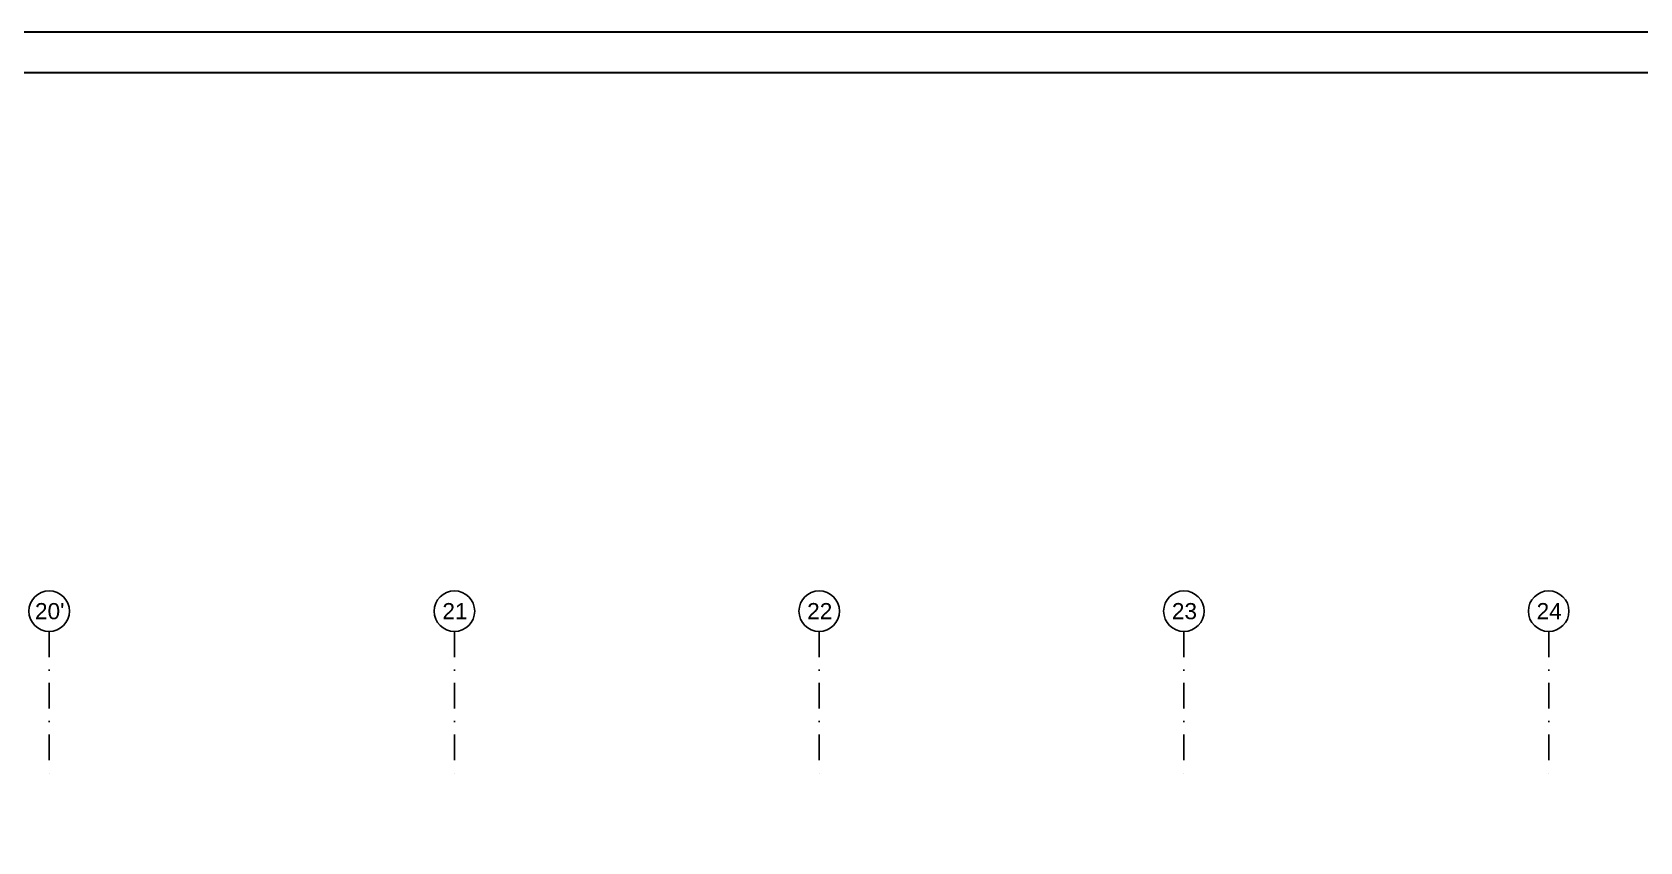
# Model space of a CAD drawing. Header units: centimetres. Extents: x 372964 to 529194, y 28783 to 59011.
# Drawn here: x 391558 to 395525, y 37013 to 39011 of the extents above; entities that cross this region are included whole.
import ezdxf
from ezdxf.enums import TextEntityAlignment as Align

# ---------------------------------------------------------------- set-up
doc = ezdxf.new("R2010")
doc.units = ezdxf.units.CM
doc.linetypes.add('DASHDOT', pattern=[25.4, 12.7, -6.35, 0, -6.35])
doc.layers.get('0').update_dxf_attribs({"lineweight": 9})
doc.layers.add('0-KRCN-MİMARİ-220526', color=8, linetype='Continuous', lineweight=9)
doc.layers.add('0-KRCN-Z-ANTET', color=71, linetype='Continuous', lineweight=30)
doc.layers.add('AS_OLC_AKS', color=8, linetype='Continuous')
doc.styles.add('_yazı-50', font='arial.ttf')

# ---------------------------------------------------------------- blocks, each defined once
blk = doc.blocks.new('axis baloon')
blk.add_circle((0, 0), 50)
at = {"style": '_yazı-50'}
blk.add_attdef('AXE', text='', height=40, dxfattribs=at).set_placement((0, 0), align=Align.MIDDLE_CENTER)
blk = doc.blocks.new('Aks_P')
at = {"layer": 'AS_OLC_AKS', "linetype": 'DASHDOT', "ltscale": 5}
for points in [[(13520, 750), (13520, 400)], [(14520, 750), (14520, 400)], [(15420, 750), (15420, 400)], [(16320, 750), (16320, 400)], [(17220, 750), (17220, 400)]]:
    blk.add_lwpolyline(points, dxfattribs=at)
at = {"layer": 'AS_OLC_AKS'}
ref = blk.add_blockref('axis baloon', (13520, 800), dxfattribs=at)
ref.add_attrib('AXE', "20'", dxfattribs={"layer": '0', "height": 40, "style": '_yazı-50'}).set_placement((13521.3, 800), align=Align.MIDDLE_CENTER)
ref = blk.add_blockref('axis baloon', (14520, 800), dxfattribs=at)
ref.add_attrib('AXE', '21', dxfattribs={"layer": '0', "height": 40, "style": '_yazı-50'}).set_placement((14521.3, 800), align=Align.MIDDLE_CENTER)
ref = blk.add_blockref('axis baloon', (15420, 800), dxfattribs=at)
ref.add_attrib('AXE', '22', dxfattribs={"layer": '0', "height": 40, "style": '_yazı-50'}).set_placement((15421.3, 800), align=Align.MIDDLE_CENTER)
ref = blk.add_blockref('axis baloon', (16320, 800), dxfattribs=at)
ref.add_attrib('AXE', '23', dxfattribs={"layer": '0', "height": 40, "style": '_yazı-50'}).set_placement((16321.3, 800), align=Align.MIDDLE_CENTER)
ref = blk.add_blockref('axis baloon', (17220, 800), dxfattribs=at)
ref.add_attrib('AXE', '24', dxfattribs={"layer": '0', "height": 40, "style": '_yazı-50'}).set_placement((17221.3, 800), align=Align.MIDDLE_CENTER)
blk = doc.blocks.new('OPK-03-1_RD')
at = {"layer": 'AS_OLC_AKS'}
blk.add_blockref('Aks_P', (-120, 0), dxfattribs=at)
blk = doc.blocks.new('G$CBC016F8E')
blk.add_blockref('OPK-03-1_RD', (-26364.3, -3851.5))

msp = doc.modelspace()

# ---------------------------------------------------------------- linework, layer by layer
at = {"layer": '0-KRCN-Z-ANTET'}
for points in [[(372964.066, 30011.261), (513637.225, 30011.261), (513637.225, 39011.261), (372964.066, 39011.261)], [(373064.066, 30111.261), (404564.066, 30111.261), (404564.066, 38911.261), (373064.066, 38911.261)]]:
    msp.add_lwpolyline(points, close=True, dxfattribs=at)

# ---------------------------------------------------------------- next in the draw order: block references
at = {"layer": '0-KRCN-MİMARİ-220526'}
msp.add_blockref('G$CBC016F8E', (404564.066, 40634.016), dxfattribs=at)

doc.saveas('drawing.dxf')
